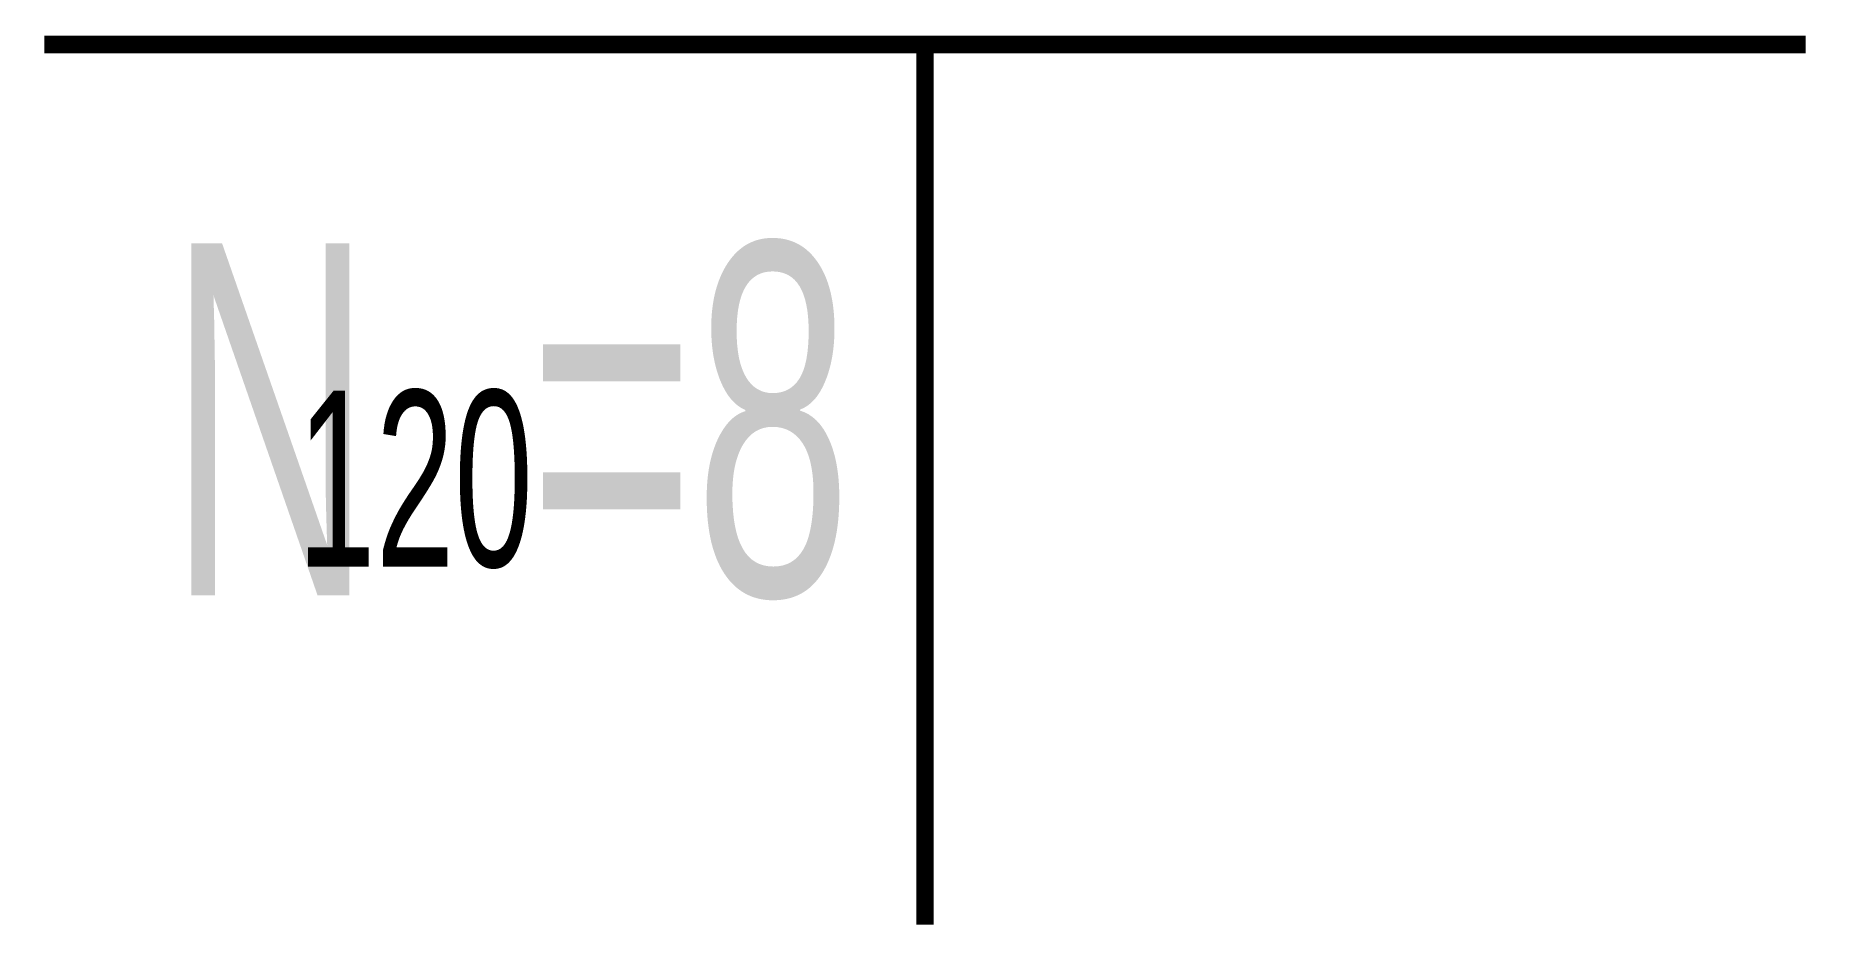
# Model space of a CAD drawing. Extents: x 2.5 to 12.6, y 1.5 to 6.6.
import ezdxf

# ---------------------------------------------------------------- set-up
doc = ezdxf.new("R2010")
doc.units = 0
doc.header["$MEASUREMENT"] = 0
doc.layers.get('0').update_dxf_attribs({"linetype": 'CONTINUOUS'})
doc.styles.add('LZ_FONTS_FS', font='hxm.ttf', dxfattribs={"width": 0.7})

msp = doc.modelspace()

# ---------------------------------------------------------------- linework, layer by layer
at = {"const_width": 0.1}
for points in [[(2.588, 6.547), (12.588, 6.547)], [(7.588, 6.547), (7.588, 1.547)]]:
    msp.add_lwpolyline(points, dxfattribs=at)

# ---------------------------------------------------------------- texts
at = {"style": 'LZ_FONTS_FS', "width": 0.6}
for s, height, p in [('N  =8', 2, (3.291, 3.418)), ('120', 1, (4.023, 3.581))]:
    msp.add_text(s, height=height, dxfattribs=at).set_placement(p)

doc.saveas('drawing.dxf')
